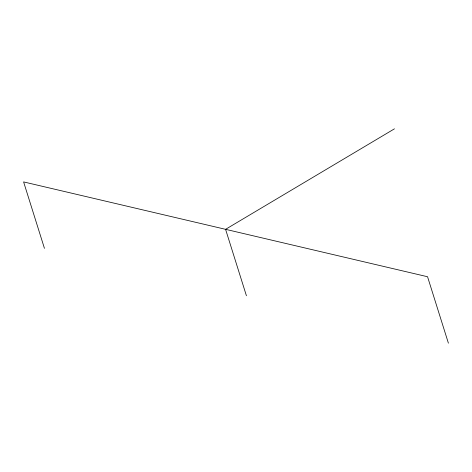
<?xml version="1.0" encoding="UTF-8"?>
<svg xmlns="http://www.w3.org/2000/svg" width="472" height="472" viewBox="0 0 472 472"><rect width="100%" height="100%" fill="white"/><g stroke="black" fill="none" stroke-linecap="round" stroke-linejoin="round"><path stroke-width="0.71" d="M394.456 128.826L225.575 229.327L246.425 295.761M448.4 343.173L427.555 276.739L23.6 181.909L44.445 248.349"/></g></svg>
